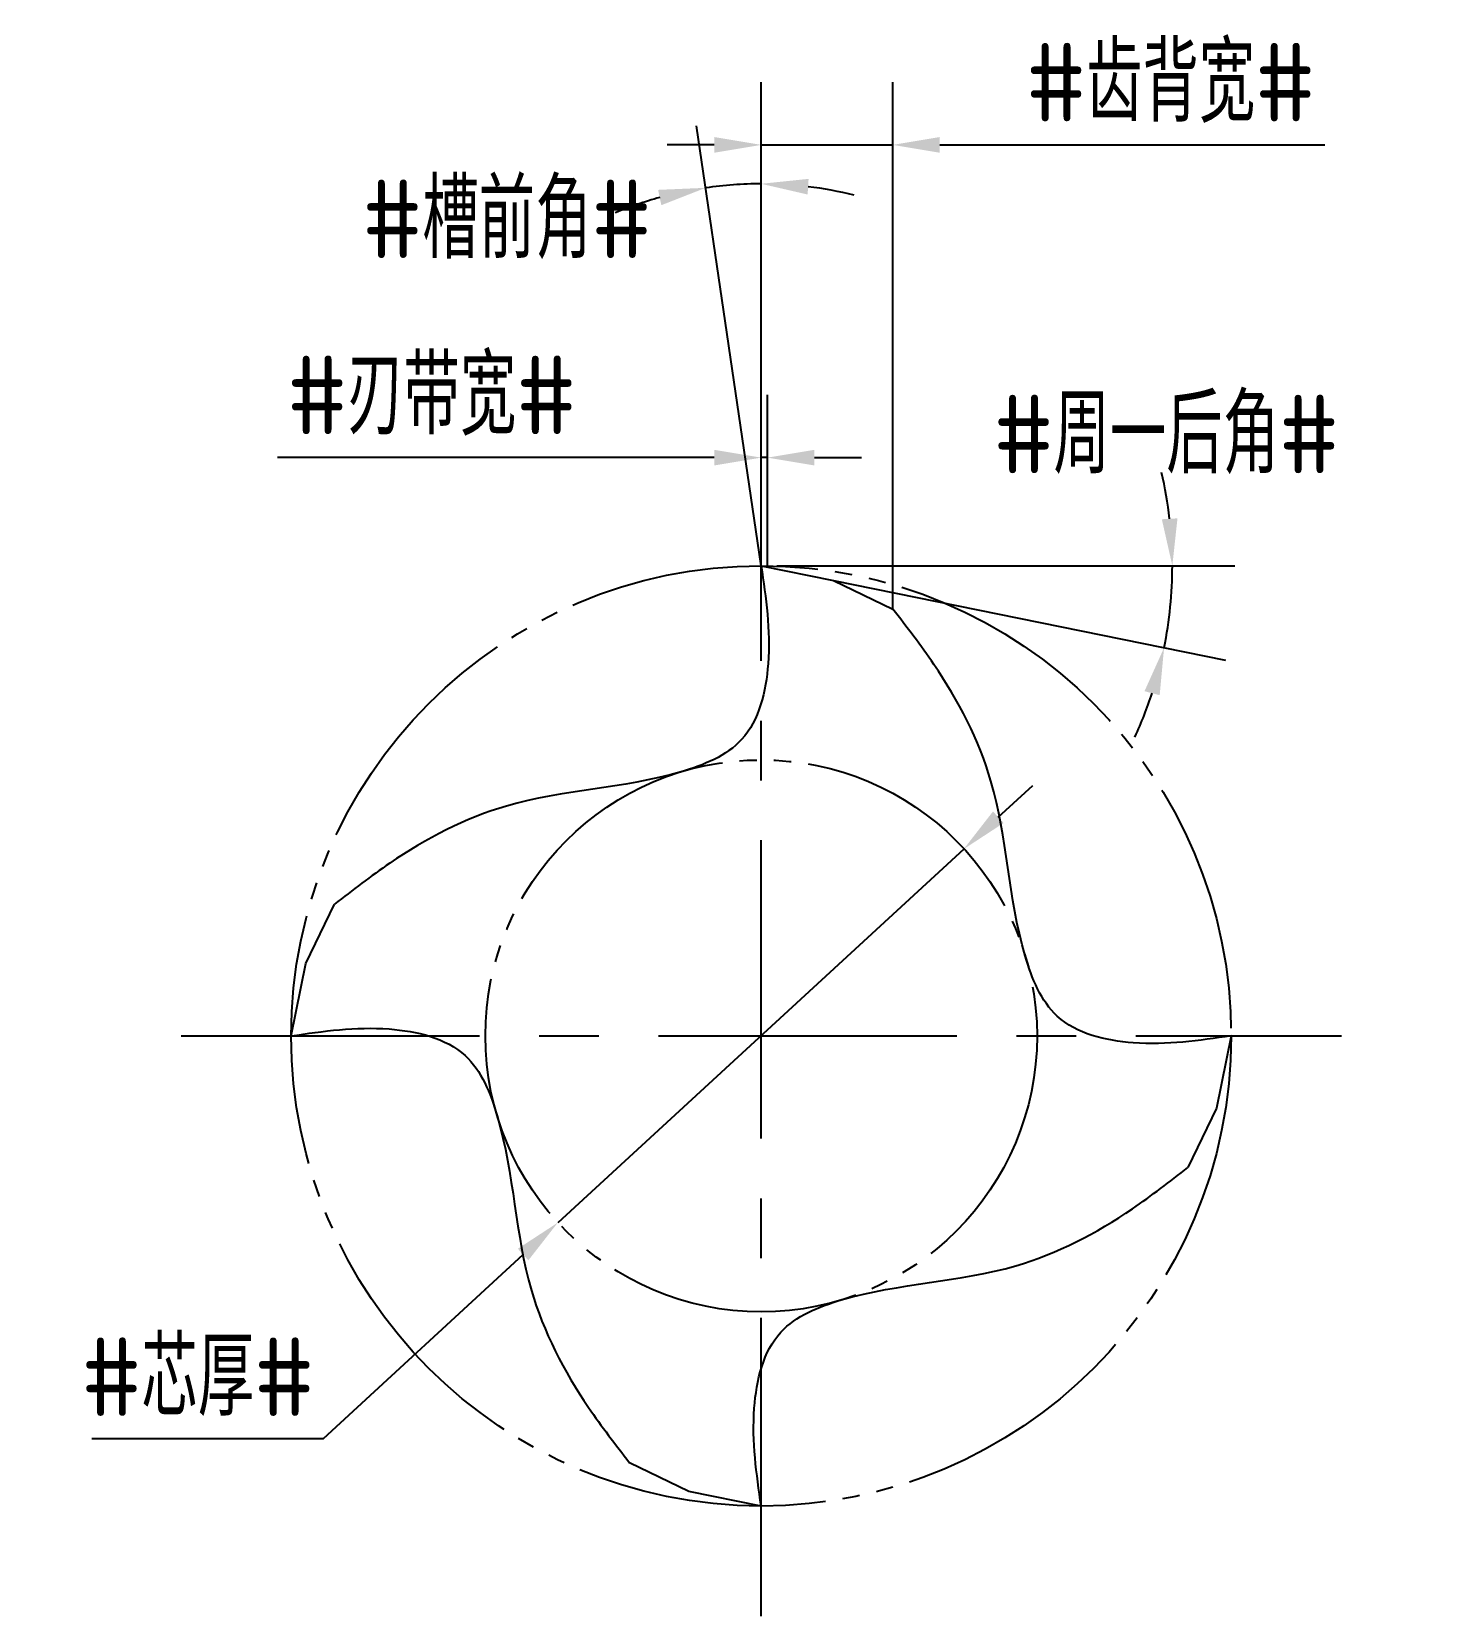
# Model space of a CAD drawing. Header units: millimetres. Extents: x 433.3 to 478.2, y 513.8 to 564.4.
import ezdxf

# ---------------------------------------------------------------- set-up
doc = ezdxf.new("R2010")
doc.units = ezdxf.units.MM
for name, pattern in [('ACAD_ISO04W100', [30, 24, -3, 0, -3]), ('CENTER', [50.8, 31.75, -6.35, 6.35, -6.35]), ('JIS_09_08', [10.75, 8, -0.55, 0.55, -0.55, 0.55, -0.55])]:
    doc.linetypes.add(name, pattern=pattern)
for name, color, linetype in [('中心线', 2, 'ACAD_ISO04W100'), ('标注', 7, 'Continuous'), ('虚线轮廓', 1, 'Continuous'), ('轮廓', 4, 'Continuous')]:
    doc.layers.add(name, color=color, linetype=linetype)
doc.styles.add('CFST0', font='gbenor.shx', dxfattribs={"bigfont": 'gbcbig.shx'})
doc.dimstyles.new('TYToolDesignC1-1', dxfattribs={"dimtxt": 2.5, "dimasz": 1.5, "dimexe": 2, "dimexo": 0, "dimtad": 1, "dimtoh": 1, "dimdec": 3, "dimdsep": 46, "dimtxsty": 'CFST0', "dimcen": 2.502, "dimclrd": 3, "dimclre": 3, "dimclrt": 3, "dimazin": 2, "dimtfac": 1, "dimtdec": 3, "dimtmove": 0, "dimatfit": 3, "dimfxl": 1, "dimarcsym": 0})

# ---------------------------------------------------------------- blocks, each defined once
blk = doc.blocks.new('*D3')
at = {"layer": 'Defpoints', "color": 0, "transparency": 16777216}
for p in [(463.059, 538.277), (450.1, 526.357)]:
    blk.add_point(p, dxfattribs=at)
at = {"layer": '标注', "color": 3, "lineweight": -2, "transparency": 16777216}
for p, q in [((464.163, 539.293), (465.267, 540.308)), ((463.059, 538.277), (450.1, 526.357)), ((442.621, 519.477), (448.996, 525.342)), ((435.231, 519.477), (442.621, 519.477))]:
    blk.add_line(p, q, dxfattribs=at)
at = {"layer": '标注', "color": 3, "transparency": 16777216}
for points in [[(463.993, 539.477), (464.332, 539.109), (463.059, 538.277)], [(448.827, 525.526), (449.165, 525.158), (450.1, 526.357)]]:
    blk.add_solid(points, dxfattribs=at)
at = {"layer": '标注', "color": 3, "transparency": 16777216, "insert": (438.613, 521.435), "char_height": 2.5, "attachment_point": 5, "style": 'CFST0'}
blk.add_mtext('#芯厚#', dxfattribs=at)
blk = doc.blocks.new('*D5')
at = {"layer": 'Defpoints', "color": 0, "transparency": 16777216}
for p in [(456.002, 559.489), (456.594, 547.317), (456.594, 547.317), (456.594, 546.377), (456.854, 545.547)]:
    blk.add_point(p, dxfattribs=at)
at = {"layer": '标注', "color": 3, "lineweight": -2, "transparency": 16777216}
for q in [(454.533, 561.352), (456.594, 561.503)]:
    blk.add_line((456.594, 547.317), q, dxfattribs=at)
for start, end in [(90, 98.3566), (75.8855, 82.9427), (105.4138, 112.4711)]:
    blk.add_arc((456.594, 547.317), 12.186, start, end, dxfattribs=at)
at = {"layer": '标注', "color": 3, "transparency": 16777216}
for points in [[(458.076, 559.161), (458.107, 559.66), (456.594, 559.503)], [(453.304, 559.309), (453.407, 558.82), (454.823, 559.374)]]:
    blk.add_solid(points, dxfattribs=at)
at = {"layer": '标注', "color": 3, "transparency": 16777216, "insert": (448.479, 558.365), "char_height": 2.5, "attachment_point": 5, "style": 'CFST0'}
blk.add_mtext('#槽前角#', dxfattribs=at)
blk = doc.blocks.new('*D7')
at = {"layer": 'Defpoints', "color": 0, "transparency": 16777216}
for p in [(456.594, 547.317), (456.594, 547.317), (457.094, 547.317), (458.904, 546.847), (469.6, 545.566)]:
    blk.add_point(p, dxfattribs=at)
at = {"layer": '标注', "color": 3, "lineweight": -2, "transparency": 16777216}
for p, q in [((457.094, 547.317), (471.717, 547.317)), ((458.904, 546.847), (471.413, 544.302))]:
    blk.add_line(p, q, dxfattribs=at)
for start, end in [(6.5529, 13.1057), (348.4994, 0), (335.3937, 341.9465)]:
    blk.add_arc((456.594, 547.317), 13.123, start, end, dxfattribs=at)
at = {"layer": '标注', "color": 3, "transparency": 16777216}
for points in [[(469.881, 548.829), (469.382, 548.8), (469.717, 547.317)], [(468.829, 543.314), (469.313, 543.187), (469.453, 544.701)]]:
    blk.add_solid(points, dxfattribs=at)
at = {"layer": '标注', "color": 3, "transparency": 16777216, "insert": (469.524, 551.501), "char_height": 2.5, "attachment_point": 5, "style": 'CFST0'}
blk.add_mtext('#周一后角#', dxfattribs=at)
blk = doc.blocks.new('*D6')
at = {"layer": 'Defpoints', "color": 0, "transparency": 16777216}
for p in [(460.794, 560.744), (456.594, 547.317), (460.794, 545.937)]:
    blk.add_point(p, dxfattribs=at)
at = {"layer": '标注', "color": 3, "lineweight": -2, "transparency": 16777216}
for p, q in [((456.594, 547.317), (456.594, 562.744)), ((460.794, 545.937), (460.794, 562.744)), ((455.094, 560.744), (453.594, 560.744)), ((456.594, 560.744), (460.794, 560.744)), ((462.294, 560.744), (474.58, 560.744))]:
    blk.add_line(p, q, dxfattribs=at)
at = {"layer": '标注', "color": 3, "transparency": 16777216}
for points in [[(455.094, 560.994), (455.094, 560.494), (456.594, 560.744)], [(462.294, 560.994), (462.294, 560.494), (460.794, 560.744)]]:
    blk.add_solid(points, dxfattribs=at)
at = {"layer": '标注', "color": 3, "transparency": 16777216, "insert": (469.663, 562.715), "char_height": 2.5, "attachment_point": 5, "style": 'CFST0'}
blk.add_mtext('#齿背宽#', dxfattribs=at)
blk = doc.blocks.new('*D4')
at = {"layer": 'Defpoints', "color": 0, "transparency": 16777216}
for p in [(456.794, 550.766), (456.594, 547.317), (456.794, 547.317)]:
    blk.add_point(p, dxfattribs=at)
at = {"layer": '标注', "color": 3, "lineweight": -2, "transparency": 16777216}
for p, q in [((456.594, 547.317), (456.594, 552.766)), ((456.794, 547.317), (456.794, 552.766)), ((455.094, 550.766), (441.161, 550.766)), ((456.794, 550.766), (456.594, 550.766)), ((458.294, 550.766), (459.794, 550.766))]:
    blk.add_line(p, q, dxfattribs=at)
at = {"layer": '标注', "color": 3, "transparency": 16777216}
for points in [[(455.094, 551.016), (455.094, 550.516), (456.594, 550.766)], [(458.294, 551.016), (458.294, 550.516), (456.794, 550.766)]]:
    blk.add_solid(points, dxfattribs=at)
at = {"layer": '标注', "color": 3, "transparency": 16777216, "insert": (446.078, 552.737), "char_height": 2.5, "attachment_point": 5, "style": 'CFST0'}
blk.add_mtext('#刃带宽#', dxfattribs=at)

msp = doc.modelspace()

# ---------------------------------------------------------------- linework, layer by layer
at = {"layer": '中心线', "linetype": 'CENTER', "ltscale": 0.3}
for p, q in [((456.5944, 513.7991), (456.5944, 550.8352)), ((438.0763, 532.3172), (475.1124, 532.3172))]:
    msp.add_line(p, q, dxfattribs=at)
at = {"layer": '虚线轮廓', "color": 7, "linetype": 'JIS_09_08'}
for radius in [15, 8.8047]:
    msp.add_circle((456.5944, 532.3172), radius, dxfattribs=at)
at = {"layer": '轮廓', "linetype": 'Continuous'}
for p, q in [((456.5944, 547.3172), (458.9053, 546.8493)), ((458.9053, 546.8493), (460.7944, 545.9346)), ((442.0622, 534.6281), (442.9769, 536.5172)), ((441.5944, 532.3172), (442.0622, 534.6281)), ((471.5944, 532.3172), (471.1265, 530.0062)), ((471.1265, 530.0062), (470.2118, 528.1172)), ((454.2834, 517.7851), (452.3944, 518.6997)), ((454.2834, 517.7851), (452.3944, 518.6997)), ((456.5944, 517.3172), (454.2834, 517.7851)), ((456.5944, 517.3172), (454.2834, 517.7851))]:
    msp.add_line(p, q, dxfattribs=at)
at = {"layer": '轮廓'}
for points in [[(456.5944, 547.3172), (456.8144, 544.1922), (455.9668, 541.7682), (454.0395, 540.743), (448.4686, 539.6516), (444.7416, 537.8299), (442.9769, 536.5172)], [(471.5944, 532.3172), (468.4694, 532.0971), (466.0454, 532.9448), (465.0202, 534.872), (463.9288, 540.4429), (462.1071, 544.1699), (460.7944, 545.9346)], [(441.5944, 532.3172), (444.7193, 532.5372), (447.1433, 531.6896), (448.1685, 529.7623), (449.2599, 524.1914), (451.0816, 520.4644), (452.3944, 518.6997)], [(456.5944, 517.3172), (456.3743, 520.4422), (457.2219, 522.8661), (459.1492, 523.8913), (464.7201, 524.9827), (468.4471, 526.8044), (470.2118, 528.1172)]]:
    msp.add_spline(points, degree=3, dxfattribs=at)

# ---------------------------------------------------------------- dimensions: what is measured, and where the dimension line sits
at = {"layer": '标注'}
for base, p2, text, picture, middle in [((460.7944, 560.7435), (460.7944, 545.9372), '#齿背宽#', '*D6', (469.6627, 560.7435)), ((456.7944, 550.7659), (456.7944, 547.3172), '#刃带宽#', '*D4', (446.0782, 550.7659))]:
    dim = msp.add_linear_dim(base=base, p1=(456.5944, 547.3172), p2=p2, text=text, dimstyle='TYToolDesignC1-1', dxfattribs=at)
    dim.commit()
    dim.dimension.update_dxf_attribs({"geometry": picture, "text_midpoint": middle, "dimtype": 160})
for base, line1, line2, text, picture, middle in [((456.0022, 559.4885), ((456.5944, 547.3172), (456.5944, 546.3772)), ((456.5944, 547.3172), (456.8544, 545.5472)), '#槽前角#', '*D5', (448.4788, 556.4073)), ((469.5996, 545.5664), ((456.5944, 547.3172), (458.9044, 546.8472)), ((456.5944, 547.3172), (457.0944, 547.3172)), '#周一后角#', '*D7', (469.5244, 549.5572))]:
    dim = msp.add_angular_dim_2l(base=base, line1=line1, line2=line2, text=text, dimstyle='TYToolDesignC1-1', dxfattribs=at)
    dim.commit()
    dim.dimension.update_dxf_attribs({"geometry": picture, "text_midpoint": middle, "dimtype": 162})
dim = msp.add_diameter_dim_2p(p1=(463.0585, 538.2771), p2=(450.1002, 526.3573), text='#芯厚#', dimstyle='TYToolDesignC1-1', dxfattribs=at)
dim.commit()
dim.dimension.update_dxf_attribs({"geometry": '*D3', "text_midpoint": (438.6135, 519.4774), "dimtype": 163})

doc.saveas('drawing.dxf')
